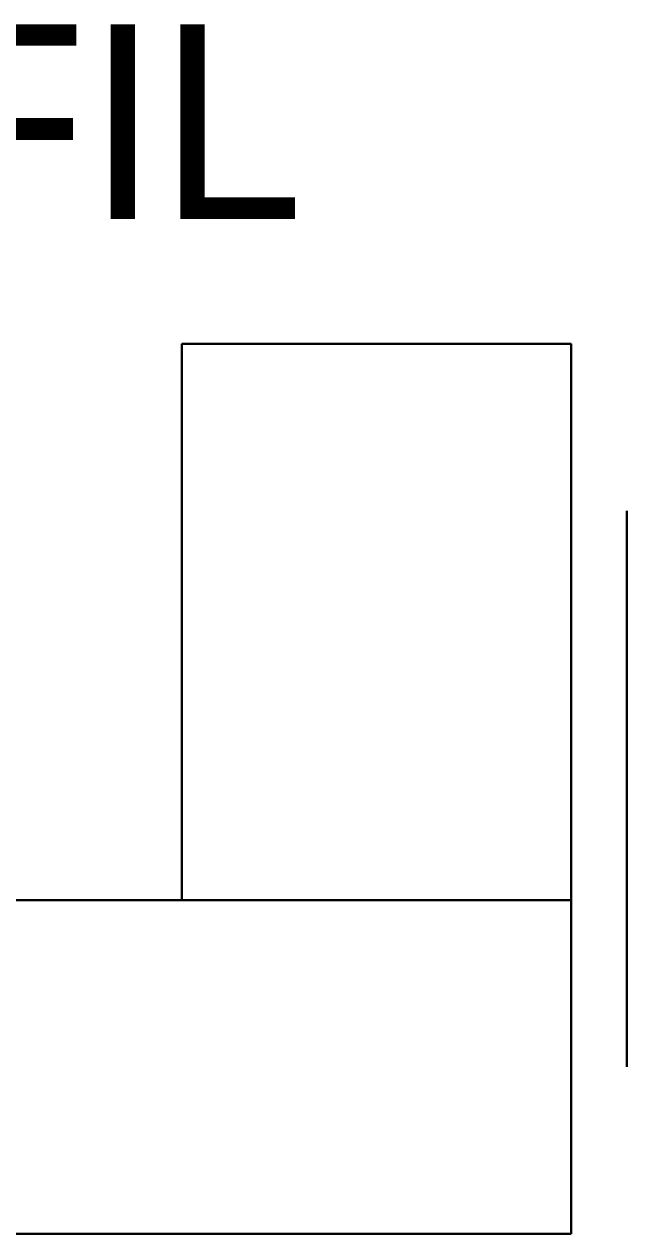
# Model space of a CAD drawing. Extents: x 0 to 297, y 0 to 210.
# Drawn here: x 154.21 to 165.04, y 136.72 to 158.47 of the extents above; entities that cross this region are included whole.
import ezdxf
from ezdxf.enums import TextEntityAlignment as Align

# ---------------------------------------------------------------- set-up
doc = ezdxf.new("R2010")
doc.units = 0
doc.layers.add('TEXTO', color=7, linetype='CONTINUOUS')
doc.layers.add('VISIBLE', color=7, linetype='CONTINUOUS')

msp = doc.modelspace()

# ---------------------------------------------------------------- linework, layer by layer
at = {"layer": 'VISIBLE'}
for p, q in [((157.0442, 152.7206), (157.325, 152.7206)), ((157.0442, 148.9996), (157.0442, 152.7206)), ((158.8148, 152.7206), (157.0442, 152.7206)), ((157.0442, 152.7206), (157.0442, 150.4416)), ((157.0442, 152.7206), (157.0442, 152.7206)), ((157.0442, 152.7206), (157.0442, 152.7206)), ((157.0442, 152.7206), (157.0442, 152.7206)), ((157.0442, 152.7206), (157.0442, 152.7206)), ((157.0442, 152.7206), (157.0442, 152.7206)), ((157.0442, 152.7206), (157.0442, 152.7206)), ((157.0442, 152.7206), (157.0442, 152.7206)), ((157.0442, 152.7206), (157.0442, 152.7206)), ((157.0442, 152.7206), (157.0442, 152.7206)), ((157.0442, 152.7206), (157.0442, 152.7206)), ((157.0442, 152.7206), (157.0442, 152.7206)), ((157.0442, 152.7206), (157.0442, 152.7206)), ((157.0442, 152.7206), (157.0442, 152.7206)), ((157.0442, 152.7206), (157.0442, 152.7206)), ((157.0442, 152.7206), (157.0442, 152.7206)), ((157.0442, 152.7206), (157.0442, 152.7206)), ((157.0442, 152.7206), (157.0442, 152.7206)), ((157.0442, 152.7206), (157.0442, 152.7206)), ((157.325, 152.7206), (158.6269, 152.7206)), ((158.6269, 152.7206), (160.3132, 152.7206)), ((162.4284, 152.7206), (158.8148, 152.7206)), ((160.3132, 152.7206), (160.4732, 152.7206)), ((160.4732, 152.7206), (163.3318, 152.7206)), ((164.0442, 152.7206), (162.4284, 152.7206)), ((163.3318, 152.7206), (164.0442, 152.7206)), ((164.0442, 152.7206), (164.0442, 148.9996)), ((164.0442, 150.4416), (164.0442, 152.7206)), ((164.0442, 152.7206), (164.0442, 152.7206)), ((164.0442, 152.7206), (164.0442, 152.7206)), ((164.0442, 152.7206), (164.0442, 152.7206)), ((164.0442, 152.7206), (164.0442, 152.7206)), ((164.0442, 152.7206), (164.0442, 152.7206)), ((164.0442, 152.7206), (164.0442, 152.7206)), ((164.0442, 152.7206), (164.0442, 152.7206)), ((164.0442, 152.7206), (164.0442, 152.7206)), ((164.0442, 152.7206), (164.0442, 152.7206)), ((164.0442, 152.7206), (164.0442, 152.7206)), ((164.0442, 152.7206), (164.0442, 152.7206)), ((164.0442, 152.7206), (164.0442, 152.7206)), ((164.0442, 152.7206), (164.0442, 152.7206)), ((164.0442, 152.7206), (164.0442, 152.7206)), ((164.0442, 152.7206), (164.0442, 152.7206)), ((157.0442, 150.4416), (157.0442, 149.6966)), ((164.0442, 149.6966), (164.0442, 150.4416)), ((157.0442, 149.7641), (157.0442, 149.34)), ((157.0442, 149.7422), (157.0442, 149.5502)), ((157.0442, 149.7206), (157.0442, 149.7153)), ((157.0442, 149.7206), (157.0442, 149.7084)), ((157.0442, 149.7153), (157.0442, 149.6778)), ((157.0442, 149.69), (157.0442, 149.7153)), ((157.0442, 149.7084), (157.0442, 149.6778)), ((157.0442, 149.6966), (157.0442, 147.7312)), ((157.0442, 149.6778), (157.0442, 149.69)), ((157.0442, 149.6778), (157.0442, 149.6413)), ((157.0442, 149.5867), (157.0442, 149.6778)), ((157.0442, 149.6413), (157.0442, 149.5502)), ((164.0442, 149.34), (164.0442, 149.7641)), ((164.0442, 149.7544), (164.0442, 149.6517)), ((164.0442, 149.6867), (164.0442, 149.7206)), ((164.0442, 149.7191), (164.0442, 149.7206)), ((164.0442, 149.6778), (164.0442, 149.7191)), ((164.0442, 149.5502), (164.0442, 149.7049)), ((164.0442, 147.7312), (164.0442, 149.6966)), ((164.0442, 149.6778), (164.0442, 149.6867)), ((164.0442, 149.6867), (164.0442, 149.6793)), ((164.0442, 149.6793), (164.0442, 149.6778)), ((164.0442, 149.6778), (164.0442, 149.5987)), ((164.0442, 149.6732), (164.0442, 149.6778)), ((164.0442, 149.6778), (164.0442, 149.5548)), ((164.0442, 149.5987), (164.0442, 149.6732)), ((165.0442, 149.7206), (165.0442, 149.6778)), ((165.0442, 149.6778), (165.0442, 149.7206)), ((165.0442, 149.6778), (165.0442, 149.5502)), ((165.0442, 149.5502), (165.0442, 149.6778)), ((157.0442, 149.5502), (157.0442, 149.5867)), ((157.0442, 148.8866), (157.0442, 149.5502)), ((157.0442, 149.5502), (157.0442, 149.4901)), ((157.0442, 149.4), (157.0442, 149.5502)), ((157.0442, 149.4901), (157.0442, 149.34)), ((164.0442, 149.5502), (164.0442, 149.5987)), ((164.0442, 148.2561), (164.0442, 149.591)), ((164.0442, 149.5548), (164.0442, 149.5502)), ((164.0442, 149.5427), (164.0442, 149.5502)), ((164.0442, 149.5502), (164.0442, 149.3475)), ((164.0442, 149.34), (164.0442, 149.5427)), ((165.0442, 149.5502), (165.0442, 149.34)), ((165.0442, 149.5329), (165.0442, 149.5502)), ((165.0442, 149.34), (165.0442, 149.5329)), ((157.0442, 149.34), (157.0442, 149.4)), ((157.0442, 148.7686), (157.0442, 149.34)), ((157.0442, 149.34), (157.0442, 149.2573)), ((157.0442, 149.2489), (157.0442, 149.34)), ((157.0442, 149.3192), (157.0442, 148.719)), ((157.0442, 149.2573), (157.0442, 149.0507)), ((157.0442, 149.2489), (157.0442, 149.0507)), ((157.0442, 149.1334), (157.0442, 149.2489)), ((164.0442, 148.6873), (164.0442, 149.3759)), ((164.0442, 149.3475), (164.0442, 149.34)), ((164.0442, 149.34), (164.0442, 148.6373)), ((164.0442, 149.3296), (164.0442, 149.34)), ((164.0442, 149.34), (164.0442, 149.2907)), ((164.0442, 149.0507), (164.0442, 149.3296)), ((164.0442, 149.0507), (164.0442, 149.2907)), ((164.0442, 149.2907), (164.0442, 149.061)), ((165.0442, 149.34), (165.0442, 149.333)), ((165.0442, 149.2908), (165.0442, 149.34)), ((165.0442, 149.333), (165.0442, 149.1997)), ((165.0442, 149.0507), (165.0442, 149.2908)), ((157.0442, 149.0507), (157.0442, 149.1334)), ((157.0442, 148.7186), (157.0442, 149.0507)), ((157.0442, 149.0507), (157.0442, 148.9469)), ((157.0442, 148.7912), (157.0442, 149.0507)), ((157.0442, 148.4129), (157.0442, 148.9996)), ((157.0442, 148.9996), (157.0442, 147.6196)), ((164.0442, 149.061), (164.0442, 149.0507)), ((164.0442, 149.0507), (164.0442, 148.4906)), ((164.0442, 149.0377), (164.0442, 149.0507)), ((164.0442, 149.0507), (164.0442, 148.7003)), ((164.0442, 148.6873), (164.0442, 149.0377)), ((164.0442, 148.9996), (164.0442, 147.6196)), ((165.0442, 149.1997), (165.0442, 149.0507)), ((165.0442, 149.0507), (165.0442, 148.6873)), ((165.0442, 148.6873), (165.0442, 149.0507)), ((157.0442, 148.9469), (157.0442, 148.6873)), ((157.0442, 148.8708), (157.0442, 147.7644)), ((157.0442, 148.719), (157.0442, 148.7912)), ((157.0442, 148.7289), (157.0442, 148.2561)), ((157.0442, 148.719), (157.0442, 148.6873)), ((157.0442, 147.5233), (157.0442, 148.6873)), ((157.0442, 148.6873), (157.0442, 148.5641)), ((157.0442, 148.3793), (157.0442, 148.6873)), ((157.0442, 148.5641), (157.0442, 148.2561)), ((164.0442, 148.7003), (164.0442, 148.6873)), ((164.0442, 148.6873), (164.0442, 148.4292)), ((164.0442, 148.6719), (164.0442, 148.6873)), ((164.0442, 148.6873), (164.0442, 148.2715)), ((164.0442, 148.4292), (164.0442, 148.6719)), ((165.0442, 148.6873), (165.0442, 148.2561)), ((165.0442, 148.2561), (165.0442, 148.6873)), ((157.0442, 147.6196), (157.0442, 148.4129)), ((157.0442, 148.2561), (157.0442, 148.3793)), ((164.0442, 148.4292), (164.0442, 147.729)), ((164.0442, 148.2561), (164.0442, 148.4292)), ((157.0442, 147.3033), (157.0442, 148.2561)), ((157.0442, 148.2561), (157.0442, 148.1156)), ((157.0442, 147.9049), (157.0442, 148.2561)), ((164.0442, 148.2715), (164.0442, 148.2561)), ((164.0442, 148.2561), (164.0442, 147.6674)), ((164.0442, 148.2386), (164.0442, 148.2561)), ((164.0442, 148.2561), (164.0442, 147.7819)), ((164.0442, 147.7644), (164.0442, 148.2386)), ((165.0442, 148.2561), (165.0442, 147.7644)), ((165.0442, 147.7644), (165.0442, 148.2561)), ((157.0442, 148.1156), (157.0442, 147.7644)), ((157.0442, 147.7644), (157.0442, 147.9049)), ((157.0442, 147.1592), (157.0442, 147.7644)), ((157.0442, 147.7644), (157.0442, 147.609)), ((157.0442, 147.376), (157.0442, 147.7644)), ((157.0442, 147.7312), (157.0442, 146.07)), ((164.0442, 147.7819), (164.0442, 147.7644)), ((164.0442, 147.7644), (164.0442, 147.6575)), ((164.0442, 147.745), (164.0442, 147.7644)), ((164.0442, 147.7644), (164.0442, 147.24)), ((164.0442, 147.2206), (164.0442, 147.745)), ((164.0442, 146.07), (164.0442, 147.7312)), ((165.0442, 147.7644), (165.0442, 147.2206)), ((165.0442, 147.6603), (165.0442, 147.7644)), ((157.0442, 146.2555), (157.0442, 147.6196)), ((157.0442, 147.609), (157.0442, 147.2206)), ((164.0442, 147.6575), (164.0442, 146.2397)), ((164.0442, 147.6196), (164.0442, 146.2555)), ((165.0442, 147.2206), (165.0442, 147.6603)), ((157.0442, 147.2206), (157.0442, 147.376)), ((157.0442, 147.1374), (157.0442, 147.2206)), ((157.0442, 146.8016), (157.0442, 147.2206)), ((157.0442, 146.1431), (157.0442, 147.1374)), ((157.0442, 147.1374), (157.0442, 147.053)), ((157.0442, 147.053), (157.0442, 146.634)), ((164.0442, 147.24), (164.0442, 147.2206)), ((164.0442, 147.2206), (164.0442, 145.8916)), ((164.0442, 147.1996), (164.0442, 147.2206)), ((164.0442, 147.2206), (164.0442, 146.8163)), ((164.0442, 146.634), (164.0442, 147.1996)), ((165.0442, 147.2206), (165.0442, 146.634)), ((165.0442, 146.634), (165.0442, 147.2206)), ((164.0442, 146.0147), (164.0442, 146.8989)), ((164.0442, 146.634), (164.0442, 146.8163)), ((164.0442, 146.8163), (164.0442, 146.6549)), ((157.0442, 146.634), (157.0442, 146.8016)), ((157.0442, 145.9208), (157.0442, 146.634)), ((157.0442, 146.634), (157.0442, 146.457)), ((157.0442, 146.1916), (157.0442, 146.634)), ((164.0442, 146.6549), (164.0442, 146.634)), ((164.0442, 146.634), (164.0442, 145.5554)), ((164.0442, 146.6119), (164.0442, 146.634)), ((164.0442, 146.634), (164.0442, 146.0368)), ((164.0442, 146.0147), (164.0442, 146.6119)), ((165.0442, 146.634), (165.0442, 146.0147)), ((165.0442, 146.0147), (165.0442, 146.634)), ((157.0442, 146.457), (157.0442, 146.0147)), ((157.0442, 144.859), (157.0442, 146.2555)), ((157.0442, 146.0147), (157.0442, 146.1916)), ((164.0442, 146.2555), (164.0442, 144.859)), ((157.0442, 146.07), (157.0442, 144.5822)), ((157.0442, 146.0675), (157.0442, 144.0679)), ((157.0442, 145.8545), (157.0442, 146.0147)), ((157.0442, 145.5565), (157.0442, 146.0147)), ((164.0442, 144.5822), (164.0442, 146.07)), ((164.0442, 146.0368), (164.0442, 146.0147)), ((164.0442, 146.0147), (164.0442, 145.231)), ((164.0442, 145.9918), (164.0442, 146.0147)), ((164.0442, 146.0147), (164.0442, 145.3961)), ((164.0442, 145.3732), (164.0442, 145.9918)), ((165.0442, 146.0147), (165.0442, 145.3732)), ((165.0442, 145.3732), (165.0442, 146.0147)), ((157.0442, 145.8545), (157.0442, 145.8314)), ((157.0442, 145.8314), (157.0442, 145.3732)), ((157.0442, 145.3732), (157.0442, 145.5565)), ((157.0442, 145.3732), (157.0442, 145.1867)), ((157.0442, 144.907), (157.0442, 145.3732)), ((164.0442, 145.3961), (164.0442, 145.3732)), ((164.0442, 145.3732), (164.0442, 144.9415)), ((164.0442, 145.3499), (164.0442, 145.3732)), ((164.0442, 145.3732), (164.0442, 144.7439)), ((164.0442, 144.9415), (164.0442, 145.3499)), ((165.0442, 145.3732), (165.0442, 144.7206)), ((165.0442, 144.7206), (165.0442, 145.3732)), ((157.0442, 145.1867), (157.0442, 144.7206)), ((157.0442, 144.7206), (157.0442, 144.907)), ((157.0442, 143.3712), (157.0442, 144.859)), ((164.0442, 144.7206), (164.0442, 144.9415)), ((164.0442, 144.859), (164.0442, 143.3712)), ((157.0442, 144.7268), (157.0442, 143.4921)), ((157.0442, 142.7206), (157.0442, 144.7206)), ((157.0442, 144.7206), (157.0442, 144.5341)), ((157.0442, 144.2544), (157.0442, 144.7206)), ((164.0442, 144.7439), (164.0442, 144.7206)), ((164.0442, 144.7206), (164.0442, 144.4997)), ((164.0442, 144.6973), (164.0442, 144.7206)), ((164.0442, 144.7206), (164.0442, 144.0913)), ((164.0442, 144.4997), (164.0442, 144.6973)), ((165.0442, 144.7206), (165.0442, 144.0679)), ((165.0442, 144.0679), (165.0442, 144.7206)), ((157.0442, 144.5822), (157.0442, 143.1857)), ((157.0442, 144.5341), (157.0442, 144.0679)), ((164.0442, 143.1857), (164.0442, 144.5822)), ((164.0442, 144.0679), (164.0442, 144.4997)), ((157.0442, 144.0679), (157.0442, 144.2544)), ((157.0442, 143.5867), (157.0442, 144.0679)), ((157.0442, 144.0679), (157.0442, 143.8847)), ((157.0442, 143.6098), (157.0442, 144.0679)), ((164.0442, 144.0913), (164.0442, 144.0679)), ((164.0442, 144.045), (164.0442, 144.0679)), ((164.0442, 144.0679), (164.0442, 143.4494)), ((164.0442, 143.4265), (164.0442, 144.045)), ((165.0442, 144.0679), (165.0442, 143.4265)), ((165.0442, 143.4265), (165.0442, 144.0679)), ((157.0442, 143.8847), (157.0442, 143.5867)), ((157.0442, 143.4265), (157.0442, 143.6098)), ((157.0442, 142.7206), (157.0442, 143.5867)), ((157.0442, 143.5867), (157.0442, 143.4265)), ((157.0442, 143.4921), (157.0442, 143.4265)), ((157.0442, 143.4871), (157.0442, 142.8072)), ((157.0442, 143.4347), (157.0442, 142.7206)), ((157.0442, 142.7206), (157.0442, 143.4265)), ((157.0442, 143.4265), (157.0442, 143.2495)), ((157.0442, 142.9841), (157.0442, 143.4265)), ((157.0442, 142.7206), (157.0442, 143.3712)), ((164.0442, 143.4494), (164.0442, 143.4265)), ((164.0442, 143.4044), (164.0442, 143.4265)), ((164.0442, 143.4265), (164.0442, 142.8293)), ((164.0442, 142.8072), (164.0442, 143.4044)), ((164.0442, 143.3712), (164.0442, 142.7206)), ((165.0442, 143.4265), (165.0442, 142.8072)), ((165.0442, 142.8072), (165.0442, 143.4265)), ((157.0442, 143.2495), (157.0442, 142.8072)), ((157.0442, 143.1857), (157.0442, 142.7206)), ((164.0442, 142.7206), (164.0442, 143.1857)), ((157.0442, 142.8072), (157.0442, 142.9841)), ((153.1765, 142.7206), (154.4118, 142.7206)), ((154.384, 142.7206), (153.2043, 142.7206)), ((153.7574, 142.7206), (155.2871, 142.7206)), ((155.0117, 142.7206), (154.0403, 142.7206)), ((155.6322, 142.7206), (154.384, 142.7206)), ((154.4118, 142.7206), (154.4522, 142.7206)), ((154.4522, 142.7206), (155.7164, 142.7206)), ((155.6583, 142.7206), (155.0117, 142.7206)), ((155.2871, 142.7206), (155.606, 142.7206)), ((155.606, 142.7206), (157.1449, 142.7206)), ((156.2193, 142.7206), (155.6322, 142.7206)), ((157.0442, 142.7206), (155.6583, 142.7206)), ((155.7164, 142.7206), (157.0442, 142.7206)), ((156.9971, 142.7206), (156.2193, 142.7206)), ((158.5421, 142.7206), (156.9971, 142.7206)), ((157.0442, 142.7206), (157.0442, 142.8072)), ((157.0442, 142.7206), (157.0442, 142.8072)), ((157.325, 142.7206), (157.0442, 142.7206)), ((157.0442, 142.7206), (158.8148, 142.7206)), ((157.0442, 142.7206), (157.0442, 142.7206)), ((157.0442, 142.7206), (157.0442, 142.7206)), ((157.0442, 142.7206), (157.0442, 142.7206)), ((157.0442, 142.7206), (157.0442, 142.7206)), ((157.0442, 142.7206), (157.0442, 142.7206)), ((157.0442, 142.7206), (157.0442, 142.7206)), ((157.0442, 142.7206), (157.0442, 142.7206)), ((157.0442, 142.7206), (157.0442, 142.7206)), ((157.0442, 142.7206), (157.0442, 142.7206)), ((157.0442, 142.7206), (157.0442, 142.7206)), ((157.0442, 142.7206), (157.0442, 142.7206)), ((157.0442, 142.7206), (157.0442, 142.7206)), ((157.0442, 142.7206), (157.0442, 142.7206)), ((157.0442, 142.7206), (157.0442, 142.7206)), ((157.0442, 142.7206), (157.0442, 142.7206)), ((157.0442, 142.7206), (157.0442, 142.7206)), ((157.0442, 142.7206), (157.0442, 142.7206)), ((157.0442, 142.7206), (157.0442, 142.7206)), ((157.0442, 142.7206), (157.0442, 142.7206)), ((157.0442, 142.7206), (157.0442, 142.7206)), ((157.0442, 142.7206), (157.0442, 142.7206)), ((157.0442, 142.7206), (157.0442, 142.7206)), ((157.0442, 142.7206), (157.0442, 142.7206)), ((157.0442, 142.7206), (157.0442, 142.7206)), ((157.0442, 142.7206), (157.0442, 142.7206)), ((157.0442, 142.7206), (157.0442, 142.7206)), ((157.0442, 142.7206), (157.0442, 142.7206)), ((157.0442, 142.7206), (157.0442, 142.7206)), ((157.0442, 142.7206), (157.0442, 142.7206)), ((157.0442, 142.7206), (157.0442, 142.7206)), ((157.0442, 142.7206), (157.0442, 142.7206)), ((157.1449, 142.7206), (159.5743, 142.7206)), ((158.8148, 142.7206), (157.2615, 142.7206)), ((158.6269, 142.7206), (157.325, 142.7206)), ((160.3581, 142.7206), (158.5421, 142.7206)), ((160.3132, 142.7206), (158.6269, 142.7206)), ((158.8148, 142.7206), (162.4284, 142.7206)), ((159.5743, 142.7206), (160.706, 142.7206)), ((160.4732, 142.7206), (160.3132, 142.7206)), ((161.2018, 142.7206), (160.3581, 142.7206)), ((163.3318, 142.7206), (160.4732, 142.7206)), ((160.706, 142.7206), (163.0899, 142.7206)), ((162.5868, 142.7206), (161.2018, 142.7206)), ((162.4284, 142.7206), (164.0442, 142.7206)), ((164.0442, 142.7206), (162.5868, 142.7206)), ((163.0899, 142.7206), (164.0442, 142.7206)), ((164.0442, 142.7206), (163.3318, 142.7206)), ((164.0442, 142.8293), (164.0442, 142.8072)), ((164.0442, 142.7862), (164.0442, 142.8072)), ((164.0442, 142.8072), (164.0442, 142.6248)), ((164.0442, 142.2206), (164.0442, 142.7862)), ((164.0442, 142.7206), (164.0442, 142.1821)), ((164.0442, 142.7206), (164.0442, 142.7206)), ((164.0442, 142.7206), (164.0442, 142.7206)), ((164.0442, 142.7206), (164.0442, 142.7206)), ((164.0442, 142.7206), (164.0442, 142.7206)), ((164.0442, 142.7206), (164.0442, 142.7206)), ((164.0442, 142.7206), (164.0442, 142.7206)), ((164.0442, 142.7206), (164.0442, 142.7206)), ((164.0442, 142.7206), (164.0442, 142.7206)), ((164.0442, 142.7206), (164.0442, 142.7206)), ((164.0442, 142.7206), (164.0442, 142.7206)), ((164.0442, 142.7206), (164.0442, 142.7206)), ((164.0442, 141.2281), (164.0442, 142.7206)), ((164.0442, 142.7206), (164.0442, 142.7206)), ((164.0442, 142.7206), (164.0442, 142.7206)), ((164.0442, 142.7206), (164.0442, 142.7206)), ((164.0442, 142.7206), (164.0442, 142.7206)), ((164.0442, 142.7206), (164.0442, 142.7206)), ((164.0442, 142.7206), (164.0442, 142.7206)), ((164.0442, 142.7206), (164.0442, 142.7206)), ((164.0442, 142.7206), (164.0442, 142.7206)), ((164.0442, 142.7206), (164.0442, 142.7206)), ((165.0442, 142.8072), (165.0442, 142.2206)), ((165.0442, 142.2206), (165.0442, 142.8072)), ((164.0442, 142.2206), (164.0442, 142.6248)), ((164.0442, 142.6248), (164.0442, 142.2415)), ((164.0442, 141.7837), (164.0442, 142.5189)), ((164.0442, 142.2415), (164.0442, 142.2206)), ((164.0442, 142.2206), (164.0442, 140.7361)), ((164.0442, 142.2012), (164.0442, 142.2206)), ((164.0442, 142.2206), (164.0442, 141.6962)), ((164.0442, 141.6768), (164.0442, 142.2012)), ((164.0442, 142.1821), (164.0442, 138.9412)), ((165.0442, 142.2206), (165.0442, 141.6768)), ((165.0442, 141.7809), (165.0442, 142.2206)), ((164.0442, 141.6768), (164.0442, 141.7837)), ((164.0442, 141.185), (164.0442, 141.7738)), ((164.0442, 140.7538), (164.0442, 141.7122)), ((164.0442, 141.6962), (164.0442, 141.6768)), ((164.0442, 141.6768), (164.0442, 140.96)), ((164.0442, 141.6592), (164.0442, 141.6768)), ((164.0442, 141.6768), (164.0442, 141.2026)), ((164.0442, 141.185), (164.0442, 141.6592)), ((165.0442, 141.6768), (165.0442, 141.7809)), ((165.0442, 141.6768), (165.0442, 141.185)), ((165.0442, 141.185), (165.0442, 141.6768)), ((164.0442, 138.2131), (164.0442, 141.2281)), ((164.0442, 141.2026), (164.0442, 141.185)), ((164.0442, 141.185), (164.0442, 141.012)), ((164.0442, 141.1696), (164.0442, 141.185)), ((164.0442, 141.185), (164.0442, 140.7692)), ((164.0442, 141.012), (164.0442, 141.1696)), ((165.0442, 141.185), (165.0442, 140.7538)), ((165.0442, 140.7538), (165.0442, 141.185)), ((164.0442, 140.7538), (164.0442, 141.012)), ((164.0442, 140.7692), (164.0442, 140.7538)), ((164.0442, 140.7408), (164.0442, 140.7538)), ((164.0442, 140.7538), (164.0442, 140.4034)), ((164.0442, 140.3905), (164.0442, 140.7408)), ((165.0442, 140.7538), (165.0442, 140.3905)), ((165.0442, 140.3905), (165.0442, 140.7538)), ((164.0442, 140.4034), (164.0442, 140.3905)), ((164.0442, 140.3905), (164.0442, 139.6757)), ((164.0442, 140.3801), (164.0442, 140.3905)), ((164.0442, 140.3905), (164.0442, 140.1505)), ((164.0442, 140.1012), (164.0442, 140.3801)), ((165.0442, 140.3905), (165.0442, 140.2415)), ((165.0442, 140.1504), (165.0442, 140.3905)), ((164.0442, 140.1012), (164.0442, 140.1505)), ((164.0442, 140.1505), (164.0442, 140.1115)), ((164.0442, 139.8909), (164.0442, 140.1351)), ((164.0442, 140.1115), (164.0442, 140.1012)), ((164.0442, 140.1012), (164.0442, 139.8083)), ((164.0442, 140.0937), (164.0442, 140.1012)), ((164.0442, 140.1012), (164.0442, 139.8985)), ((164.0442, 139.8909), (164.0442, 140.0937)), ((165.0442, 140.2415), (165.0442, 140.1081)), ((165.0442, 140.1012), (165.0442, 140.1504)), ((165.0442, 140.1081), (165.0442, 140.1012)), ((165.0442, 140.1012), (165.0442, 139.8909)), ((165.0442, 139.9083), (165.0442, 140.1012)), ((164.0442, 139.7634), (164.0442, 140.034)), ((164.0442, 139.8985), (164.0442, 139.8909)), ((164.0442, 139.8909), (164.0442, 139.8425)), ((164.0442, 139.8864), (164.0442, 139.8909)), ((164.0442, 139.8909), (164.0442, 139.7679)), ((164.0442, 139.8425), (164.0442, 139.8864)), ((165.0442, 139.8909), (165.0442, 139.9083)), ((165.0442, 139.8909), (165.0442, 139.7634)), ((165.0442, 139.7634), (165.0442, 139.8909)), ((164.0442, 139.7634), (164.0442, 139.8425)), ((164.0442, 139.7679), (164.0442, 139.7634)), ((164.0442, 139.7634), (164.0442, 139.6867)), ((164.0442, 139.7618), (164.0442, 139.7634)), ((164.0442, 139.7634), (164.0442, 139.7544)), ((164.0442, 139.7206), (164.0442, 139.7618)), ((164.0442, 139.7206), (164.0442, 139.7544)), ((164.0442, 139.7544), (164.0442, 139.7221)), ((164.0442, 139.7221), (164.0442, 139.7206)), ((165.0442, 139.7634), (165.0442, 139.7206)), ((165.0442, 139.7206), (165.0442, 139.7634)), ((164.0442, 138.9412), (164.0442, 136.7206)), ((164.0442, 136.7206), (164.0442, 138.2131)), ((153.2043, 136.7206), (154.384, 136.7206)), ((155.2871, 136.7206), (153.7574, 136.7206)), ((154.384, 136.7206), (155.6322, 136.7206)), ((155.606, 136.7206), (155.2871, 136.7206)), ((157.1449, 136.7206), (155.606, 136.7206)), ((155.6322, 136.7206), (156.2193, 136.7206)), ((156.2193, 136.7206), (156.9971, 136.7206)), ((156.9971, 136.7206), (158.5421, 136.7206)), ((159.5743, 136.7206), (157.1449, 136.7206)), ((158.5421, 136.7206), (160.3581, 136.7206)), ((160.706, 136.7206), (159.5743, 136.7206)), ((160.3581, 136.7206), (161.2018, 136.7206)), ((163.0899, 136.7206), (160.706, 136.7206)), ((161.2018, 136.7206), (162.5868, 136.7206)), ((162.5868, 136.7206), (164.0442, 136.7206)), ((164.0442, 136.7206), (163.0899, 136.7206)), ((164.0442, 136.7206), (164.0442, 136.7206)), ((164.0442, 136.7206), (164.0442, 136.7206)), ((164.0442, 136.7206), (164.0442, 136.7206)), ((164.0442, 136.7206), (164.0442, 136.7206)), ((164.0442, 136.7206), (164.0442, 136.7206)), ((164.0442, 136.7206), (164.0442, 136.7206)), ((164.0442, 136.7206), (164.0442, 136.7206)), ((164.0442, 136.7206), (164.0442, 136.7206)), ((164.0442, 136.7206), (164.0442, 136.7206)), ((164.0442, 136.7206), (164.0442, 136.7206)), ((164.0442, 136.7206), (164.0442, 136.7206)), ((164.0442, 136.7206), (164.0442, 136.7206)), ((164.0442, 136.7206), (164.0442, 136.7206)), ((164.0442, 136.7206), (164.0442, 136.7206)), ((164.0442, 136.7206), (164.0442, 136.7206)), ((164.0442, 136.7206), (164.0442, 136.7206)), ((164.0442, 136.7206), (164.0442, 136.7206)), ((164.0442, 136.7206), (164.0442, 136.7206)), ((164.0442, 136.7206), (164.0442, 136.7206)), ((164.0442, 136.7206), (164.0442, 136.7206)), ((164.0442, 136.7206), (164.0442, 136.7206)), ((164.0442, 136.7206), (164.0442, 136.7206)), ((164.0442, 136.7206), (164.0442, 136.7206)), ((164.0442, 136.7206), (164.0442, 136.7206)), ((164.0442, 136.7206), (164.0442, 136.7206)), ((164.0442, 136.7206), (164.0442, 136.7206)), ((164.0442, 136.7206), (164.0442, 136.7206)), ((164.0442, 136.7206), (164.0442, 136.7206)), ((164.0442, 136.7206), (164.0442, 136.7206)), ((164.0442, 136.7206), (164.0442, 136.7206)), ((164.0442, 136.7206), (164.0442, 136.7206)), ((164.0442, 136.7206), (164.0442, 136.7206)), ((164.0442, 136.7206), (164.0442, 136.7206)), ((164.0442, 136.7206), (164.0442, 136.7206)), ((164.0442, 136.7206), (164.0442, 136.7206)), ((164.0442, 136.7206), (164.0442, 136.7206)), ((164.0442, 136.7206), (164.0442, 136.7206)), ((164.0442, 136.7206), (164.0442, 136.7206)), ((164.0442, 136.7206), (164.0442, 136.7206)), ((164.0442, 136.7206), (164.0442, 136.7206)), ((164.0442, 136.7206), (164.0442, 136.7206)), ((164.0442, 136.7206), (164.0442, 136.7206)), ((164.0442, 136.7206), (164.0442, 136.7206)), ((164.0442, 136.7206), (164.0442, 136.7206)), ((164.0442, 136.7206), (164.0442, 136.7206)), ((164.0442, 136.7206), (164.0442, 136.7206)), ((164.0442, 136.7206), (164.0442, 136.7206)), ((164.0442, 136.7206), (164.0442, 136.7206)), ((164.0442, 136.7206), (164.0442, 136.7206)), ((164.0442, 136.7206), (164.0442, 136.7206))]:
    msp.add_line(p, q, dxfattribs=at)

# ---------------------------------------------------------------- texts
at = {"layer": 'TEXTO'}
msp.add_text('PERFIL', height=3.5, dxfattribs=at).set_placement((151.0442, 156.7206), align=Align.MIDDLE_CENTER)

doc.saveas('drawing.dxf')
